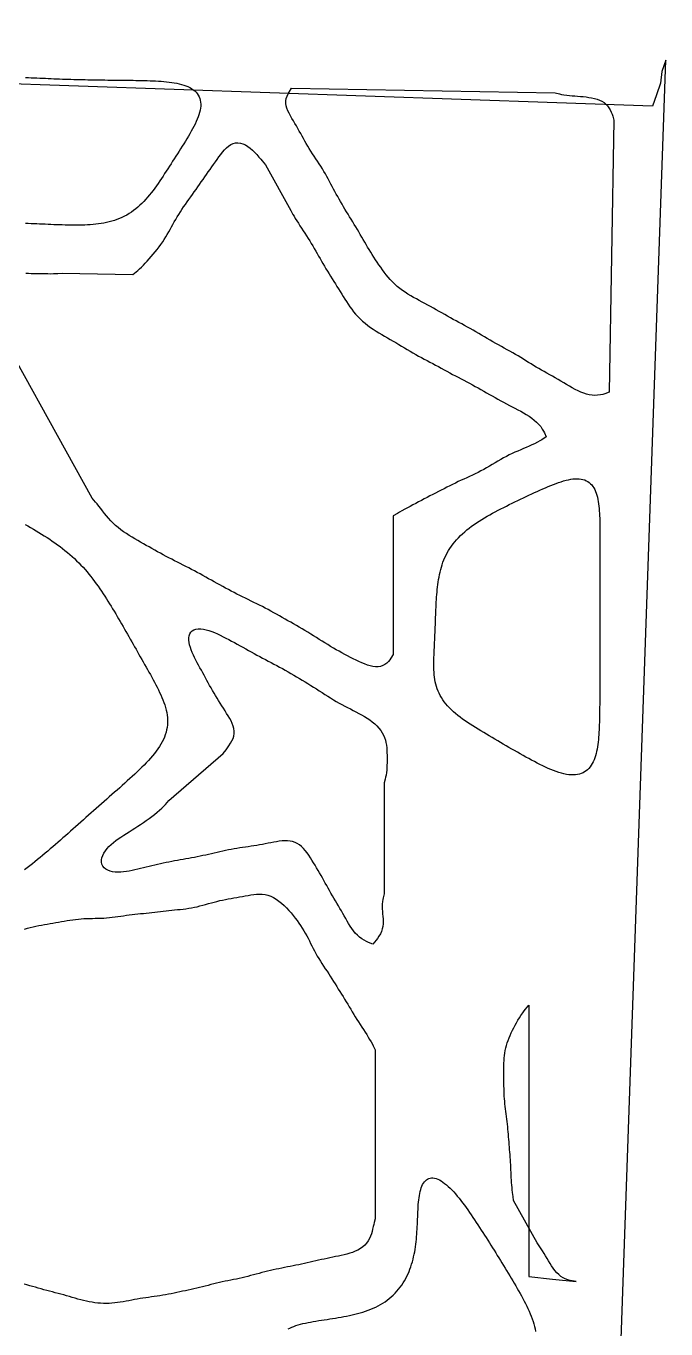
# Model space of a CAD drawing. Header units: metres. Extents: x 134 to 251, y -1 to 112.
# Drawn here: x 224.3 to 251.4, y 51.7 to 106.7 of the extents above; entities that cross this region are included whole.
import ezdxf

# ---------------------------------------------------------------- set-up
doc = ezdxf.new("R2010")
doc.units = ezdxf.units.M

msp = doc.modelspace()

# ---------------------------------------------------------------- linework, layer by layer
for points in [[(146.018, 2.336), (247.651, -1.213), (251.37, 105.298), (251.198, 104.811), (251.146, 104.324), (250.974, 103.837), (250.802, 103.35), (153.778, 106.739)], [(224.318, 104.566), (224.438, 104.561), (224.557, 104.556), (224.677, 104.551), (224.796, 104.546), (224.916, 104.54), (225.035, 104.535), (225.155, 104.53), (225.274, 104.524), (225.394, 104.519), (225.513, 104.514), (225.633, 104.509), (225.752, 104.504), (225.872, 104.5), (225.991, 104.496), (226.111, 104.492), (226.231, 104.488), (226.35, 104.484), (226.47, 104.481), (226.589, 104.478), (226.709, 104.475), (226.828, 104.473), (226.948, 104.47), (227.067, 104.468), (227.187, 104.466), (227.306, 104.465), (227.426, 104.463), (227.546, 104.461), (227.665, 104.46), (227.785, 104.458), (227.904, 104.457), (228.024, 104.456), (228.143, 104.454), (228.263, 104.453), (228.382, 104.452), (228.502, 104.45), (228.621, 104.449), (228.741, 104.447), (228.86, 104.446), (228.98, 104.444), (229.099, 104.442), (229.218, 104.439), (229.337, 104.437), (229.456, 104.433), (229.574, 104.43), (229.692, 104.425), (229.809, 104.42), (229.926, 104.413), (230.042, 104.406), (230.156, 104.397), (230.269, 104.386), (230.381, 104.373), (230.491, 104.359), (230.598, 104.342), (230.703, 104.323), (230.805, 104.3), (230.903, 104.275), (230.998, 104.247), (231.088, 104.215), (231.174, 104.179), (231.255, 104.14), (231.33, 104.096), (231.4, 104.049), (231.463, 103.998), (231.519, 103.942), (231.569, 103.882), (231.612, 103.819), (231.647, 103.751), (231.675, 103.68), (231.696, 103.605), (231.709, 103.526), (231.715, 103.444), (231.713, 103.359), (231.705, 103.271), (231.69, 103.181), (231.669, 103.088), (231.641, 102.993), (231.608, 102.897), (231.57, 102.798), (231.527, 102.699), (231.48, 102.598), (231.429, 102.496), (231.374, 102.393), (231.317, 102.29), (231.257, 102.186), (231.195, 102.081), (231.131, 101.977), (231.066, 101.871), (231, 101.766), (230.934, 101.661), (230.866, 101.555), (230.799, 101.45), (230.731, 101.344), (230.663, 101.238), (230.596, 101.133), (230.528, 101.027), (230.46, 100.922), (230.393, 100.816), (230.325, 100.711), (230.258, 100.606), (230.19, 100.502), (230.122, 100.398), (230.054, 100.294), (229.985, 100.192), (229.915, 100.09), (229.845, 99.989), (229.773, 99.889), (229.7, 99.791), (229.626, 99.694), (229.55, 99.6), (229.473, 99.507), (229.394, 99.417), (229.313, 99.33), (229.23, 99.245), (229.145, 99.164), (229.057, 99.085), (228.968, 99.011), (228.876, 98.94), (228.783, 98.873), (228.687, 98.811), (228.589, 98.752), (228.489, 98.698), (228.387, 98.648), (228.283, 98.602), (228.177, 98.56), (228.07, 98.522), (227.961, 98.489), (227.851, 98.459), (227.739, 98.433), (227.627, 98.41), (227.513, 98.39), (227.398, 98.374), (227.283, 98.36), (227.167, 98.349), (227.05, 98.34), (226.933, 98.333), (226.815, 98.328), (226.697, 98.324), (226.578, 98.322), (226.459, 98.321), (226.341, 98.321), (226.222, 98.323), (226.102, 98.325), (225.983, 98.327), (225.864, 98.331), (225.744, 98.335), (225.625, 98.339), (225.505, 98.343), (225.386, 98.348), (225.266, 98.353), (225.147, 98.359), (225.027, 98.364), (224.908, 98.369), (224.788, 98.375), (224.669, 98.38), (224.549, 98.385), (224.43, 98.391), (224.31, 98.395)], [(224.319, 96.291), (224.437, 96.288), (224.556, 96.286), (224.675, 96.284), (224.793, 96.282), (224.912, 96.281), (225.029, 96.279), (225.146, 96.276), (225.261, 96.274), (225.371, 96.272), (225.49, 96.274), (225.592, 96.276), (225.677, 96.279), (225.862, 96.295), (228.85, 96.242), (228.989, 96.355), (229.052, 96.409), (229.126, 96.475), (229.212, 96.553), (229.291, 96.63), (229.373, 96.714), (229.457, 96.803), (229.541, 96.895), (229.626, 96.992), (229.712, 97.092), (229.796, 97.194), (229.878, 97.298), (229.958, 97.403), (230.035, 97.508), (230.107, 97.614), (230.176, 97.72), (230.241, 97.825), (230.303, 97.931), (230.363, 98.037), (230.421, 98.143), (230.479, 98.249), (230.538, 98.355), (230.597, 98.46), (230.659, 98.566), (230.721, 98.672), (230.786, 98.778), (230.854, 98.884), (230.923, 98.99), (230.994, 99.095), (231.068, 99.201), (231.142, 99.307), (231.218, 99.412), (231.293, 99.518), (231.369, 99.624), (231.444, 99.73), (231.519, 99.835), (231.593, 99.941), (231.666, 100.047), (231.74, 100.152), (231.813, 100.258), (231.887, 100.364), (231.961, 100.47), (232.035, 100.575), (232.11, 100.681), (232.184, 100.787), (232.259, 100.893), (232.333, 100.998), (232.409, 101.104), (232.484, 101.208), (232.561, 101.311), (232.639, 101.41), (232.72, 101.504), (232.804, 101.59), (232.892, 101.665), (232.985, 101.727), (233.081, 101.772), (233.182, 101.799), (233.286, 101.807), (233.392, 101.794), (233.498, 101.763), (233.604, 101.714), (233.708, 101.651), (233.808, 101.575), (233.905, 101.49), (233.998, 101.399), (234.084, 101.307), (234.175, 101.204), (234.253, 101.114), (234.317, 101.038), (234.458, 100.872), (235.527, 98.943), (235.613, 98.776), (235.657, 98.699), (235.71, 98.608), (235.775, 98.501), (235.839, 98.402), (235.907, 98.298), (235.978, 98.192), (236.049, 98.087), (236.119, 97.98), (236.189, 97.873), (236.257, 97.766), (236.323, 97.659), (236.388, 97.552), (236.451, 97.445), (236.513, 97.338), (236.574, 97.231), (236.635, 97.124), (236.695, 97.017), (236.756, 96.91), (236.817, 96.803), (236.879, 96.696), (236.942, 96.589), (237.006, 96.482), (237.072, 96.375), (237.138, 96.268), (237.204, 96.161), (237.271, 96.055), (237.338, 95.948), (237.404, 95.841), (237.471, 95.734), (237.537, 95.627), (237.603, 95.52), (237.67, 95.413), (237.737, 95.306), (237.805, 95.199), (237.873, 95.092), (237.944, 94.984), (238.017, 94.878), (238.093, 94.772), (238.173, 94.666), (238.259, 94.563), (238.35, 94.461), (238.447, 94.362), (238.55, 94.267), (238.658, 94.175), (238.77, 94.087), (238.885, 94.004), (239.003, 93.925), (239.121, 93.848), (239.241, 93.775), (239.361, 93.704), (239.48, 93.634), (239.6, 93.565), (239.72, 93.496), (239.84, 93.427), (239.96, 93.357), (240.079, 93.285), (240.199, 93.214), (240.319, 93.142), (240.439, 93.07), (240.559, 92.999), (240.679, 92.928), (240.798, 92.859), (240.918, 92.792), (241.038, 92.727), (241.158, 92.662), (241.278, 92.598), (241.398, 92.535), (241.517, 92.471), (241.637, 92.408), (241.757, 92.343), (241.877, 92.278), (241.997, 92.212), (242.117, 92.147), (242.236, 92.082), (242.356, 92.018), (242.476, 91.955), (242.596, 91.892), (242.716, 91.829), (242.836, 91.767), (242.956, 91.704), (243.075, 91.64), (243.195, 91.574), (243.315, 91.508), (243.435, 91.441), (243.555, 91.374), (243.675, 91.306), (243.795, 91.239), (243.915, 91.171), (244.034, 91.104), (244.154, 91.036), (244.274, 90.969), (244.394, 90.902), (244.514, 90.836), (244.634, 90.771), (244.754, 90.708), (244.873, 90.646), (244.993, 90.585), (245.113, 90.524), (245.233, 90.461), (245.353, 90.395), (245.471, 90.325), (245.588, 90.249), (245.7, 90.169), (245.808, 90.083), (245.908, 89.993), (245.999, 89.9), (246.078, 89.807), (246.148, 89.704), (246.203, 89.614), (246.244, 89.539), (246.312, 89.373), (246.125, 89.256), (246.039, 89.207), (245.937, 89.15), (245.817, 89.087), (245.706, 89.033), (245.59, 88.98), (245.471, 88.929), (245.353, 88.879), (245.233, 88.828), (245.113, 88.777), (244.993, 88.724), (244.873, 88.669), (244.753, 88.61), (244.634, 88.549), (244.514, 88.485), (244.394, 88.418), (244.274, 88.349), (244.154, 88.279), (244.034, 88.208), (243.914, 88.137), (243.794, 88.067), (243.674, 88), (243.555, 87.934), (243.435, 87.873), (243.315, 87.814), (243.195, 87.757), (243.075, 87.703), (242.955, 87.649), (242.835, 87.594), (242.715, 87.539), (242.596, 87.483), (242.476, 87.425), (242.356, 87.365), (242.236, 87.305), (242.116, 87.244), (241.996, 87.183), (241.876, 87.122), (241.756, 87.061), (241.637, 87.001), (241.517, 86.939), (241.397, 86.878), (241.277, 86.816), (241.157, 86.753), (241.037, 86.69), (240.917, 86.626), (240.798, 86.563), (240.679, 86.501), (240.561, 86.438), (240.445, 86.376), (240.334, 86.316), (240.214, 86.25), (240.111, 86.192), (240.025, 86.143), (239.839, 86.031), (239.839, 80.175), (239.751, 80.021), (239.705, 79.957), (239.647, 79.885), (239.574, 79.809), (239.498, 79.753), (239.412, 79.708), (239.317, 79.676), (239.214, 79.66), (239.106, 79.659), (238.992, 79.672), (238.876, 79.698), (238.757, 79.733), (238.638, 79.776), (238.518, 79.824), (238.398, 79.878), (238.278, 79.934), (238.158, 79.992), (238.038, 80.053), (237.918, 80.115), (237.798, 80.179), (237.679, 80.245), (237.559, 80.312), (237.439, 80.38), (237.319, 80.45), (237.199, 80.521), (237.079, 80.594), (236.959, 80.666), (236.84, 80.74), (236.72, 80.815), (236.6, 80.891), (236.48, 80.966), (236.36, 81.041), (236.24, 81.115), (236.12, 81.189), (236.001, 81.261), (235.881, 81.332), (235.761, 81.401), (235.641, 81.47), (235.521, 81.539), (235.401, 81.606), (235.282, 81.674), (235.162, 81.742), (235.042, 81.809), (234.922, 81.876), (234.802, 81.943), (234.682, 82.009), (234.562, 82.073), (234.443, 82.137), (234.323, 82.199), (234.203, 82.26), (234.083, 82.32), (233.963, 82.379), (233.843, 82.437), (233.724, 82.496), (233.604, 82.554), (233.484, 82.613), (233.364, 82.673), (233.244, 82.734), (233.124, 82.796), (233.005, 82.859), (232.885, 82.923), (232.765, 82.987), (232.645, 83.052), (232.525, 83.117), (232.406, 83.182), (232.286, 83.248), (232.166, 83.315), (232.046, 83.382), (231.926, 83.448), (231.807, 83.515), (231.687, 83.581), (231.567, 83.647), (231.447, 83.711), (231.327, 83.775), (231.208, 83.837), (231.088, 83.898), (230.968, 83.959), (230.848, 84.019), (230.728, 84.079), (230.609, 84.14), (230.489, 84.201), (230.369, 84.263), (230.249, 84.326), (230.129, 84.39), (230.01, 84.454), (229.89, 84.52), (229.77, 84.587), (229.65, 84.654), (229.53, 84.721), (229.411, 84.789), (229.291, 84.856), (229.171, 84.924), (229.051, 84.993), (228.932, 85.062), (228.812, 85.134), (228.692, 85.208), (228.574, 85.285), (228.456, 85.367), (228.34, 85.452), (228.227, 85.541), (228.118, 85.635), (228.013, 85.731), (227.914, 85.831), (227.82, 85.933), (227.731, 86.036), (227.647, 86.14), (227.567, 86.243), (227.491, 86.342), (227.407, 86.449), (227.335, 86.54), (227.274, 86.617), (227.135, 86.784), (222.43, 95.273)], [(224.291, 85.677), (224.409, 85.61), (224.527, 85.542), (224.644, 85.473), (224.761, 85.404), (224.877, 85.334), (224.993, 85.264), (225.107, 85.192), (225.221, 85.12), (225.334, 85.047), (225.445, 84.972), (225.555, 84.896), (225.664, 84.819), (225.771, 84.74), (225.877, 84.659), (225.98, 84.577), (226.082, 84.494), (226.182, 84.408), (226.281, 84.321), (226.377, 84.233), (226.471, 84.142), (226.563, 84.05), (226.653, 83.957), (226.741, 83.862), (226.827, 83.766), (226.911, 83.668), (226.993, 83.569), (227.073, 83.469), (227.152, 83.368), (227.229, 83.266), (227.304, 83.163), (227.378, 83.06), (227.451, 82.956), (227.522, 82.851), (227.592, 82.746), (227.661, 82.64), (227.729, 82.534), (227.796, 82.428), (227.863, 82.322), (227.928, 82.215), (227.993, 82.108), (228.057, 82.002), (228.121, 81.895), (228.184, 81.788), (228.246, 81.681), (228.309, 81.574), (228.371, 81.467), (228.432, 81.36), (228.494, 81.253), (228.555, 81.146), (228.616, 81.039), (228.677, 80.932), (228.738, 80.824), (228.799, 80.717), (228.86, 80.61), (228.92, 80.503), (228.981, 80.396), (229.042, 80.289), (229.102, 80.182), (229.163, 80.075), (229.224, 79.968), (229.284, 79.861), (229.345, 79.754), (229.406, 79.647), (229.466, 79.54), (229.526, 79.433), (229.586, 79.326), (229.645, 79.219), (229.703, 79.111), (229.761, 79.004), (229.818, 78.897), (229.873, 78.79), (229.926, 78.684), (229.978, 78.577), (230.027, 78.47), (230.074, 78.363), (230.117, 78.256), (230.158, 78.15), (230.194, 78.043), (230.226, 77.937), (230.254, 77.831), (230.277, 77.725), (230.294, 77.62), (230.306, 77.514), (230.312, 77.409), (230.312, 77.305), (230.306, 77.2), (230.294, 77.097), (230.275, 76.993), (230.25, 76.891), (230.218, 76.788), (230.18, 76.687), (230.136, 76.586), (230.086, 76.485), (230.03, 76.385), (229.969, 76.286), (229.903, 76.187), (229.832, 76.088), (229.756, 75.99), (229.676, 75.893), (229.593, 75.796), (229.505, 75.699), (229.415, 75.602), (229.322, 75.506), (229.226, 75.41), (229.128, 75.314), (229.028, 75.218), (228.926, 75.122), (228.823, 75.027), (228.719, 74.931), (228.613, 74.835), (228.506, 74.739), (228.398, 74.642), (228.29, 74.546), (228.181, 74.449), (228.072, 74.353), (227.962, 74.256), (227.852, 74.159), (227.742, 74.062), (227.631, 73.965), (227.521, 73.867), (227.411, 73.77), (227.301, 73.673), (227.191, 73.576), (227.082, 73.479), (226.972, 73.382), (226.863, 73.285), (226.755, 73.188), (226.646, 73.092), (226.538, 72.995), (226.43, 72.899), (226.323, 72.804), (226.215, 72.708), (226.108, 72.613), (226.001, 72.519), (225.894, 72.425), (225.787, 72.331), (225.68, 72.237), (225.573, 72.144), (225.466, 72.052), (225.358, 71.959), (225.251, 71.868), (225.143, 71.777), (225.035, 71.686), (224.927, 71.597), (224.818, 71.508), (224.71, 71.42), (224.601, 71.332), (224.491, 71.246), (224.381, 71.161), (224.271, 71.077)], [(224.273, 68.572), (224.392, 68.608), (224.512, 68.641), (224.631, 68.67), (224.751, 68.695), (224.87, 68.718), (224.99, 68.74), (225.109, 68.761), (225.229, 68.781), (225.348, 68.801), (225.468, 68.823), (225.587, 68.845), (225.707, 68.867), (225.826, 68.888), (225.946, 68.909), (226.065, 68.93), (226.185, 68.949), (226.305, 68.966), (226.424, 68.982), (226.544, 68.995), (226.663, 69.005), (226.783, 69.014), (226.902, 69.019), (227.022, 69.023), (227.141, 69.025), (227.261, 69.028), (227.38, 69.031), (227.5, 69.034), (227.619, 69.04), (227.739, 69.048), (227.858, 69.059), (227.978, 69.072), (228.097, 69.087), (228.217, 69.103), (228.336, 69.121), (228.456, 69.138), (228.575, 69.155), (228.695, 69.171), (228.815, 69.185), (228.934, 69.199), (229.054, 69.212), (229.173, 69.224), (229.293, 69.236), (229.412, 69.249), (229.532, 69.261), (229.651, 69.274), (229.771, 69.288), (229.891, 69.301), (230.01, 69.315), (230.13, 69.329), (230.249, 69.343), (230.369, 69.356), (230.488, 69.369), (230.608, 69.381), (230.727, 69.394), (230.847, 69.406), (230.967, 69.419), (231.086, 69.434), (231.206, 69.451), (231.325, 69.47), (231.445, 69.493), (231.564, 69.519), (231.684, 69.549), (231.804, 69.581), (231.923, 69.614), (232.043, 69.647), (232.163, 69.681), (232.282, 69.714), (232.402, 69.744), (232.521, 69.773), (232.641, 69.799), (232.761, 69.824), (232.88, 69.847), (233, 69.869), (233.119, 69.889), (233.239, 69.91), (233.359, 69.931), (233.478, 69.952), (233.598, 69.973), (233.717, 69.995), (233.837, 70.015), (233.957, 70.033), (234.076, 70.046), (234.196, 70.052), (234.315, 70.048), (234.435, 70.032), (234.554, 70.003), (234.673, 69.96), (234.79, 69.903), (234.906, 69.834), (235.02, 69.753), (235.131, 69.663), (235.238, 69.566), (235.342, 69.465), (235.441, 69.36), (235.536, 69.254), (235.625, 69.147), (235.71, 69.04), (235.79, 68.932), (235.865, 68.825), (235.937, 68.718), (236.005, 68.611), (236.069, 68.503), (236.131, 68.396), (236.191, 68.289), (236.248, 68.182), (236.304, 68.075), (236.359, 67.968), (236.413, 67.861), (236.468, 67.754), (236.523, 67.647), (236.581, 67.54), (236.64, 67.433), (236.703, 67.325), (236.769, 67.218), (236.837, 67.111), (236.908, 67.004), (236.979, 66.897), (237.05, 66.789), (237.121, 66.682), (237.19, 66.575), (237.259, 66.468), (237.326, 66.36), (237.393, 66.253), (237.459, 66.146), (237.526, 66.039), (237.592, 65.932), (237.66, 65.824), (237.727, 65.717), (237.794, 65.61), (237.861, 65.503), (237.927, 65.396), (237.992, 65.288), (238.057, 65.181), (238.12, 65.074), (238.183, 64.967), (238.247, 64.86), (238.312, 64.752), (238.379, 64.645), (238.446, 64.538), (238.515, 64.431), (238.586, 64.324), (238.656, 64.218), (238.726, 64.112), (238.791, 64.008), (238.852, 63.909), (238.914, 63.802), (238.966, 63.71), (239.007, 63.633), (239.091, 63.466), (239.091, 56.332), (239.044, 56.167), (239.025, 56.091), (239.004, 56), (238.978, 55.894), (238.954, 55.796), (238.925, 55.694), (238.889, 55.591), (238.845, 55.491), (238.79, 55.393), (238.723, 55.3), (238.645, 55.214), (238.557, 55.135), (238.459, 55.065), (238.353, 55.004), (238.242, 54.952), (238.127, 54.908), (238.01, 54.87), (237.891, 54.837), (237.772, 54.808), (237.652, 54.78), (237.533, 54.754), (237.413, 54.728), (237.293, 54.703), (237.174, 54.678), (237.054, 54.653), (236.934, 54.626), (236.814, 54.6), (236.695, 54.572), (236.575, 54.544), (236.455, 54.516), (236.336, 54.487), (236.216, 54.459), (236.096, 54.433), (235.976, 54.408), (235.857, 54.384), (235.737, 54.361), (235.617, 54.339), (235.498, 54.317), (235.378, 54.294), (235.258, 54.27), (235.139, 54.245), (235.019, 54.219), (234.899, 54.192), (234.779, 54.165), (234.66, 54.137), (234.54, 54.109), (234.42, 54.081), (234.301, 54.051), (234.181, 54.021), (234.061, 53.988), (233.942, 53.956), (233.822, 53.924), (233.702, 53.891), (233.583, 53.86), (233.463, 53.83), (233.343, 53.803), (233.224, 53.778), (233.104, 53.755), (232.984, 53.731), (232.865, 53.708), (232.745, 53.684), (232.625, 53.659), (232.506, 53.632), (232.386, 53.604), (232.266, 53.574), (232.147, 53.544), (232.027, 53.514), (231.907, 53.484), (231.788, 53.454), (231.668, 53.425), (231.548, 53.396), (231.429, 53.368), (231.309, 53.341), (231.189, 53.314), (231.07, 53.288), (230.95, 53.262), (230.83, 53.236), (230.711, 53.211), (230.591, 53.187), (230.472, 53.162), (230.352, 53.139), (230.232, 53.116), (230.113, 53.094), (229.993, 53.075), (229.873, 53.056), (229.754, 53.039), (229.634, 53.023), (229.515, 53.006), (229.395, 52.99), (229.275, 52.972), (229.156, 52.953), (229.036, 52.932), (228.916, 52.91), (228.797, 52.887), (228.677, 52.864), (228.558, 52.841), (228.438, 52.819), (228.318, 52.799), (228.199, 52.783), (228.079, 52.769), (227.96, 52.759), (227.84, 52.753), (227.72, 52.751), (227.601, 52.752), (227.481, 52.758), (227.362, 52.767), (227.242, 52.78), (227.123, 52.797), (227.003, 52.818), (226.884, 52.843), (226.764, 52.871), (226.645, 52.903), (226.525, 52.936), (226.405, 52.97), (226.286, 53.005), (226.166, 53.04), (226.047, 53.075), (225.927, 53.108), (225.808, 53.141), (225.688, 53.172), (225.569, 53.204), (225.449, 53.235), (225.33, 53.266), (225.21, 53.298), (225.091, 53.331), (224.971, 53.364), (224.852, 53.398), (224.732, 53.432), (224.613, 53.465), (224.493, 53.499), (224.374, 53.532), (224.254, 53.564)], [(235.403, 51.67), (235.478, 51.71), (235.558, 51.747), (235.645, 51.781), (235.736, 51.813), (235.831, 51.843), (235.931, 51.87), (236.033, 51.896), (236.139, 51.92), (236.248, 51.943), (236.358, 51.964), (236.47, 51.984), (236.584, 52.003), (236.7, 52.022), (236.816, 52.04), (236.933, 52.058), (237.05, 52.076), (237.168, 52.094), (237.287, 52.112), (237.405, 52.13), (237.523, 52.15), (237.642, 52.17), (237.76, 52.191), (237.877, 52.213), (237.995, 52.237), (238.111, 52.262), (238.227, 52.29), (238.342, 52.319), (238.456, 52.35), (238.569, 52.384), (238.68, 52.42), (238.79, 52.459), (238.898, 52.501), (239.005, 52.546), (239.109, 52.594), (239.211, 52.645), (239.31, 52.7), (239.407, 52.759), (239.502, 52.82), (239.593, 52.886), (239.681, 52.954), (239.766, 53.026), (239.848, 53.102), (239.926, 53.18), (240.001, 53.262), (240.073, 53.346), (240.141, 53.433), (240.205, 53.522), (240.266, 53.614), (240.323, 53.708), (240.376, 53.804), (240.426, 53.901), (240.473, 54), (240.516, 54.1), (240.556, 54.201), (240.593, 54.303), (240.627, 54.407), (240.658, 54.51), (240.686, 54.615), (240.711, 54.719), (240.734, 54.825), (240.755, 54.93), (240.773, 55.036), (240.789, 55.142), (240.804, 55.248), (240.816, 55.354), (240.827, 55.46), (240.837, 55.566), (240.845, 55.673), (240.852, 55.779), (240.858, 55.885), (240.863, 55.991), (240.868, 56.097), (240.873, 56.203), (240.877, 56.308), (240.881, 56.413), (240.885, 56.518), (240.89, 56.622), (240.895, 56.725), (240.901, 56.826), (240.908, 56.927), (240.916, 57.026), (240.926, 57.122), (240.938, 57.217), (240.952, 57.309), (240.968, 57.397), (240.987, 57.482), (241.008, 57.563), (241.033, 57.639), (241.061, 57.71), (241.092, 57.776), (241.126, 57.836), (241.164, 57.889), (241.206, 57.935), (241.251, 57.975), (241.299, 58.006), (241.352, 58.03), (241.407, 58.046), (241.466, 58.053), (241.527, 58.052), (241.591, 58.043), (241.658, 58.026), (241.727, 58.001), (241.798, 57.967), (241.871, 57.927), (241.944, 57.879), (242.019, 57.824), (242.095, 57.763), (242.172, 57.696), (242.248, 57.624), (242.325, 57.546), (242.402, 57.464), (242.479, 57.378), (242.555, 57.289), (242.631, 57.196), (242.706, 57.101), (242.781, 57.003), (242.855, 56.903), (242.929, 56.802), (243.002, 56.699), (243.074, 56.596), (243.146, 56.491), (243.218, 56.386), (243.288, 56.28), (243.359, 56.173), (243.429, 56.067), (243.498, 55.96), (243.568, 55.853), (243.636, 55.746), (243.705, 55.639), (243.773, 55.532), (243.841, 55.424), (243.909, 55.317), (243.976, 55.21), (244.044, 55.102), (244.111, 54.995), (244.178, 54.888), (244.244, 54.781), (244.311, 54.673), (244.377, 54.566), (244.443, 54.459), (244.508, 54.351), (244.574, 54.244), (244.639, 54.137), (244.704, 54.03), (244.768, 53.922), (244.832, 53.815), (244.896, 53.708), (244.959, 53.601), (245.022, 53.493), (245.084, 53.386), (245.145, 53.279), (245.206, 53.172), (245.265, 53.064), (245.323, 52.957), (245.38, 52.85), (245.435, 52.743), (245.488, 52.636), (245.539, 52.529), (245.588, 52.421), (245.634, 52.314), (245.678, 52.207), (245.718, 52.1), (245.754, 51.993), (245.787, 51.887), (245.816, 51.78), (245.841, 51.673), (245.862, 51.566)]]:
    msp.add_lwpolyline(points)
for points in [[(248.974, 91.263), (248.788, 91.196), (248.701, 91.173), (248.599, 91.15), (248.479, 91.131), (248.367, 91.126), (248.251, 91.132), (248.133, 91.15), (248.014, 91.179), (247.895, 91.218), (247.775, 91.266), (247.655, 91.321), (247.535, 91.382), (247.415, 91.446), (247.295, 91.514), (247.176, 91.583), (247.056, 91.654), (246.936, 91.725), (246.816, 91.796), (246.696, 91.867), (246.577, 91.936), (246.458, 92.004), (246.34, 92.07), (246.224, 92.134), (246.109, 92.198), (245.997, 92.261), (245.886, 92.325), (245.778, 92.39), (245.671, 92.456), (245.564, 92.523), (245.457, 92.592), (245.348, 92.66), (245.238, 92.728), (245.126, 92.795), (245.011, 92.862), (244.895, 92.929), (244.777, 92.994), (244.658, 93.06), (244.539, 93.125), (244.419, 93.192), (244.299, 93.259), (244.179, 93.326), (244.06, 93.395), (243.94, 93.465), (243.82, 93.535), (243.7, 93.606), (243.58, 93.676), (243.461, 93.746), (243.341, 93.816), (243.221, 93.884), (243.101, 93.952), (242.981, 94.018), (242.862, 94.083), (242.742, 94.147), (242.622, 94.212), (242.502, 94.276), (242.382, 94.341), (242.262, 94.407), (242.143, 94.474), (242.023, 94.542), (241.903, 94.611), (241.783, 94.679), (241.664, 94.747), (241.544, 94.814), (241.424, 94.88), (241.304, 94.945), (241.184, 95.009), (241.065, 95.074), (240.945, 95.138), (240.825, 95.203), (240.705, 95.27), (240.586, 95.34), (240.467, 95.411), (240.35, 95.487), (240.235, 95.566), (240.122, 95.649), (240.014, 95.736), (239.91, 95.827), (239.811, 95.922), (239.719, 96.021), (239.631, 96.122), (239.547, 96.226), (239.468, 96.331), (239.392, 96.436), (239.318, 96.543), (239.245, 96.65), (239.173, 96.756), (239.103, 96.863), (239.033, 96.97), (238.965, 97.077), (238.898, 97.183), (238.832, 97.29), (238.767, 97.397), (238.704, 97.503), (238.642, 97.61), (238.581, 97.717), (238.519, 97.823), (238.458, 97.93), (238.396, 98.037), (238.333, 98.143), (238.269, 98.25), (238.203, 98.357), (238.137, 98.464), (238.071, 98.57), (238.005, 98.677), (237.939, 98.784), (237.873, 98.89), (237.809, 98.997), (237.746, 99.104), (237.684, 99.21), (237.623, 99.317), (237.562, 99.424), (237.502, 99.53), (237.443, 99.637), (237.384, 99.743), (237.325, 99.85), (237.267, 99.957), (237.21, 100.063), (237.154, 100.17), (237.097, 100.277), (237.04, 100.383), (236.981, 100.49), (236.921, 100.596), (236.857, 100.703), (236.79, 100.81), (236.721, 100.916), (236.65, 101.023), (236.578, 101.13), (236.506, 101.237), (236.434, 101.343), (236.366, 101.45), (236.3, 101.557), (236.236, 101.663), (236.174, 101.77), (236.114, 101.877), (236.056, 101.983), (235.999, 102.09), (235.941, 102.196), (235.881, 102.303), (235.821, 102.41), (235.759, 102.516), (235.696, 102.623), (235.631, 102.73), (235.566, 102.836), (235.504, 102.943), (235.446, 103.05), (235.395, 103.156), (235.355, 103.262), (235.326, 103.367), (235.313, 103.472), (235.315, 103.575), (235.331, 103.673), (235.368, 103.779), (235.408, 103.869), (235.448, 103.945), (235.557, 104.109), (246.691, 103.915), (246.876, 103.869), (246.961, 103.852), (247.062, 103.834), (247.181, 103.816), (247.291, 103.804), (247.406, 103.793), (247.523, 103.784), (247.64, 103.776), (247.758, 103.767), (247.877, 103.756), (247.996, 103.743), (248.114, 103.726), (248.231, 103.705), (248.346, 103.679), (248.458, 103.647), (248.564, 103.608), (248.664, 103.559), (248.754, 103.502), (248.834, 103.437), (248.903, 103.362), (248.963, 103.28), (249.012, 103.195), (249.057, 103.097), (249.092, 103.009), (249.12, 102.934), (249.175, 102.766)], [(247.936, 75.213), (247.867, 75.175), (247.793, 75.144), (247.715, 75.119), (247.632, 75.101), (247.546, 75.09), (247.456, 75.086), (247.362, 75.088), (247.265, 75.097), (247.164, 75.112), (247.061, 75.132), (246.956, 75.159), (246.848, 75.19), (246.738, 75.227), (246.626, 75.268), (246.513, 75.313), (246.398, 75.362), (246.283, 75.414), (246.166, 75.469), (246.049, 75.527), (245.931, 75.587), (245.813, 75.649), (245.694, 75.712), (245.575, 75.777), (245.456, 75.843), (245.336, 75.909), (245.217, 75.977), (245.098, 76.044), (244.978, 76.113), (244.858, 76.181), (244.739, 76.25), (244.619, 76.319), (244.5, 76.388), (244.38, 76.457), (244.261, 76.526), (244.142, 76.596), (244.024, 76.665), (243.905, 76.735), (243.788, 76.804), (243.67, 76.874), (243.554, 76.945), (243.439, 77.015), (243.325, 77.087), (243.212, 77.158), (243.101, 77.23), (242.992, 77.303), (242.885, 77.377), (242.78, 77.451), (242.679, 77.527), (242.581, 77.603), (242.486, 77.681), (242.395, 77.76), (242.308, 77.84), (242.226, 77.922), (242.148, 78.005), (242.075, 78.09), (242.007, 78.176), (241.944, 78.264), (241.887, 78.353), (241.835, 78.444), (241.788, 78.536), (241.746, 78.63), (241.709, 78.725), (241.677, 78.822), (241.65, 78.92), (241.627, 79.019), (241.608, 79.119), (241.594, 79.22), (241.582, 79.322), (241.574, 79.425), (241.568, 79.528), (241.565, 79.632), (241.564, 79.737), (241.564, 79.841), (241.566, 79.947), (241.569, 80.052), (241.573, 80.158), (241.577, 80.264), (241.582, 80.37), (241.587, 80.476), (241.592, 80.582), (241.597, 80.689), (241.602, 80.795), (241.607, 80.901), (241.611, 81.008), (241.616, 81.114), (241.62, 81.221), (241.624, 81.327), (241.628, 81.434), (241.632, 81.54), (241.636, 81.647), (241.64, 81.753), (241.644, 81.859), (241.648, 81.966), (241.653, 82.072), (241.658, 82.179), (241.663, 82.285), (241.669, 82.392), (241.675, 82.498), (241.683, 82.604), (241.691, 82.711), (241.7, 82.817), (241.71, 82.923), (241.722, 83.029), (241.735, 83.135), (241.75, 83.241), (241.766, 83.346), (241.785, 83.451), (241.806, 83.556), (241.829, 83.661), (241.855, 83.765), (241.884, 83.868), (241.916, 83.971), (241.951, 84.073), (241.99, 84.174), (242.033, 84.274), (242.079, 84.374), (242.13, 84.471), (242.185, 84.568), (242.244, 84.663), (242.307, 84.757), (242.375, 84.849), (242.447, 84.94), (242.523, 85.028), (242.603, 85.115), (242.687, 85.2), (242.775, 85.284), (242.867, 85.365), (242.962, 85.445), (243.06, 85.522), (243.161, 85.598), (243.265, 85.672), (243.371, 85.745), (243.479, 85.815), (243.59, 85.885), (243.702, 85.952), (243.815, 86.019), (243.93, 86.084), (244.045, 86.148), (244.162, 86.21), (244.279, 86.272), (244.397, 86.333), (244.515, 86.393), (244.633, 86.453), (244.752, 86.511), (244.871, 86.569), (244.99, 86.627), (245.108, 86.684), (245.227, 86.741), (245.346, 86.797), (245.464, 86.853), (245.582, 86.909), (245.699, 86.963), (245.817, 87.018), (245.933, 87.071), (246.049, 87.124), (246.165, 87.175), (246.279, 87.225), (246.393, 87.274), (246.506, 87.32), (246.617, 87.365), (246.727, 87.406), (246.836, 87.445), (246.943, 87.481), (247.048, 87.513), (247.15, 87.541), (247.25, 87.565), (247.348, 87.583), (247.443, 87.597), (247.534, 87.605), (247.622, 87.607), (247.707, 87.603), (247.788, 87.593), (247.865, 87.576), (247.937, 87.553), (248.006, 87.524), (248.07, 87.488), (248.129, 87.446), (248.184, 87.397), (248.235, 87.343), (248.281, 87.283), (248.323, 87.217), (248.361, 87.147), (248.394, 87.071), (248.424, 86.992), (248.451, 86.908), (248.474, 86.821), (248.493, 86.731), (248.51, 86.638), (248.525, 86.542), (248.537, 86.445), (248.547, 86.345), (248.555, 86.244), (248.561, 86.142), (248.567, 86.039), (248.571, 85.935), (248.574, 85.83), (248.577, 85.725), (248.578, 85.619), (248.58, 85.514), (248.581, 85.407), (248.581, 85.301), (248.582, 85.195), (248.582, 85.089), (248.582, 84.982), (248.582, 84.876), (248.582, 84.769), (248.582, 84.663), (248.582, 84.556), (248.582, 84.45), (248.582, 84.343), (248.581, 84.236), (248.581, 84.13), (248.581, 84.023), (248.581, 83.917), (248.581, 83.81), (248.581, 83.704), (248.581, 83.597), (248.581, 83.491), (248.58, 83.384), (248.58, 83.278), (248.58, 83.171), (248.58, 83.065), (248.58, 82.958), (248.58, 82.852), (248.58, 82.745), (248.579, 82.639), (248.579, 82.532), (248.579, 82.426), (248.579, 82.319), (248.579, 82.213), (248.579, 82.106), (248.579, 82), (248.578, 81.893), (248.578, 81.787), (248.578, 81.68), (248.578, 81.574), (248.578, 81.467), (248.578, 81.36), (248.578, 81.254), (248.578, 81.147), (248.577, 81.041), (248.577, 80.934), (248.577, 80.828), (248.577, 80.721), (248.577, 80.615), (248.577, 80.508), (248.577, 80.402), (248.576, 80.295), (248.576, 80.189), (248.576, 80.082), (248.576, 79.976), (248.576, 79.869), (248.576, 79.763), (248.576, 79.656), (248.576, 79.55), (248.575, 79.443), (248.575, 79.337), (248.575, 79.23), (248.575, 79.124), (248.575, 79.017), (248.575, 78.91), (248.574, 78.804), (248.574, 78.697), (248.574, 78.591), (248.573, 78.484), (248.573, 78.378), (248.573, 78.271), (248.572, 78.165), (248.571, 78.058), (248.57, 77.952), (248.569, 77.845), (248.568, 77.739), (248.566, 77.632), (248.564, 77.526), (248.561, 77.42), (248.559, 77.314), (248.555, 77.207), (248.551, 77.102), (248.546, 76.996), (248.54, 76.891), (248.533, 76.786), (248.525, 76.682), (248.516, 76.579), (248.505, 76.476), (248.492, 76.375), (248.477, 76.275), (248.46, 76.177), (248.441, 76.081), (248.419, 75.987), (248.394, 75.896), (248.366, 75.808), (248.334, 75.723), (248.299, 75.642), (248.26, 75.566), (248.217, 75.493), (248.17, 75.426), (248.118, 75.364), (248.062, 75.307), (248.001, 75.257)], [(238.981, 67.939), (238.799, 68.009), (238.718, 68.048), (238.623, 68.099), (238.515, 68.163), (238.423, 68.234), (238.332, 68.314), (238.246, 68.402), (238.167, 68.497), (238.093, 68.596), (238.026, 68.699), (237.962, 68.804), (237.901, 68.911), (237.842, 69.017), (237.781, 69.125), (237.721, 69.232), (237.659, 69.339), (237.596, 69.446), (237.532, 69.553), (237.468, 69.661), (237.405, 69.768), (237.342, 69.875), (237.28, 69.982), (237.219, 70.089), (237.159, 70.197), (237.099, 70.304), (237.039, 70.411), (236.979, 70.518), (236.919, 70.625), (236.858, 70.732), (236.797, 70.84), (236.735, 70.947), (236.672, 71.054), (236.609, 71.161), (236.545, 71.268), (236.48, 71.376), (236.415, 71.482), (236.347, 71.588), (236.278, 71.693), (236.207, 71.794), (236.133, 71.89), (236.056, 71.98), (235.974, 72.061), (235.888, 72.132), (235.796, 72.191), (235.7, 72.238), (235.598, 72.272), (235.492, 72.294), (235.382, 72.304), (235.269, 72.304), (235.153, 72.297), (235.035, 72.283), (234.916, 72.265), (234.797, 72.243), (234.677, 72.22), (234.558, 72.197), (234.438, 72.174), (234.318, 72.151), (234.199, 72.13), (234.079, 72.11), (233.959, 72.091), (233.84, 72.073), (233.72, 72.055), (233.6, 72.037), (233.481, 72.02), (233.361, 72.002), (233.241, 71.983), (233.122, 71.963), (233.002, 71.941), (232.882, 71.919), (232.763, 71.895), (232.643, 71.87), (232.523, 71.843), (232.403, 71.815), (232.284, 71.787), (232.164, 71.759), (232.045, 71.73), (231.925, 71.702), (231.805, 71.675), (231.685, 71.648), (231.566, 71.623), (231.446, 71.599), (231.327, 71.577), (231.207, 71.556), (231.087, 71.535), (230.968, 71.514), (230.848, 71.494), (230.728, 71.473), (230.609, 71.451), (230.489, 71.428), (230.369, 71.404), (230.25, 71.38), (230.13, 71.355), (230.01, 71.329), (229.891, 71.303), (229.771, 71.277), (229.651, 71.25), (229.532, 71.222), (229.412, 71.194), (229.293, 71.164), (229.173, 71.135), (229.053, 71.105), (228.934, 71.076), (228.814, 71.048), (228.694, 71.023), (228.575, 71.002), (228.455, 70.986), (228.336, 70.976), (228.218, 70.973), (228.102, 70.979), (227.989, 70.994), (227.883, 71.02), (227.785, 71.056), (227.7, 71.104), (227.629, 71.163), (227.574, 71.233), (227.538, 71.312), (227.521, 71.399), (227.523, 71.492), (227.543, 71.588), (227.577, 71.687), (227.626, 71.785), (227.687, 71.881), (227.758, 71.975), (227.839, 72.064), (227.927, 72.15), (228.023, 72.232), (228.125, 72.311), (228.233, 72.388), (228.345, 72.462), (228.46, 72.536), (228.577, 72.611), (228.696, 72.686), (228.815, 72.762), (228.935, 72.839), (229.054, 72.918), (229.174, 72.999), (229.294, 73.081), (229.413, 73.163), (229.531, 73.247), (229.647, 73.333), (229.761, 73.42), (229.87, 73.508), (229.972, 73.593), (230.074, 73.689), (230.16, 73.773), (230.23, 73.844), (230.371, 74.002), (232.656, 75.988), (232.784, 76.152), (232.842, 76.228), (232.907, 76.318), (232.978, 76.424), (233.034, 76.522), (233.081, 76.625), (233.115, 76.73), (233.133, 76.835), (233.134, 76.941), (233.119, 77.048), (233.09, 77.154), (233.048, 77.261), (232.997, 77.368), (232.938, 77.475), (232.875, 77.582), (232.809, 77.69), (232.742, 77.797), (232.674, 77.904), (232.606, 78.011), (232.539, 78.119), (232.472, 78.226), (232.406, 78.333), (232.34, 78.44), (232.276, 78.547), (232.214, 78.654), (232.152, 78.762), (232.092, 78.869), (232.032, 78.976), (231.974, 79.083), (231.916, 79.19), (231.858, 79.297), (231.801, 79.404), (231.743, 79.511), (231.684, 79.618), (231.626, 79.725), (231.568, 79.832), (231.512, 79.94), (231.457, 80.047), (231.405, 80.154), (231.357, 80.261), (231.314, 80.368), (231.277, 80.474), (231.246, 80.58), (231.224, 80.683), (231.211, 80.784), (231.21, 80.879), (231.222, 80.968), (231.249, 81.048), (231.292, 81.117), (231.35, 81.173), (231.424, 81.216), (231.511, 81.244), (231.609, 81.259), (231.715, 81.259), (231.827, 81.246), (231.943, 81.223), (232.061, 81.19), (232.18, 81.148), (232.3, 81.1), (232.419, 81.046), (232.539, 80.99), (232.658, 80.93), (232.778, 80.869), (232.897, 80.807), (233.017, 80.744), (233.136, 80.68), (233.256, 80.615), (233.375, 80.55), (233.495, 80.483), (233.614, 80.417), (233.734, 80.35), (233.853, 80.283), (233.973, 80.217), (234.092, 80.15), (234.212, 80.086), (234.331, 80.022), (234.451, 79.959), (234.57, 79.897), (234.69, 79.836), (234.809, 79.774), (234.929, 79.712), (235.048, 79.648), (235.168, 79.583), (235.287, 79.515), (235.407, 79.447), (235.526, 79.377), (235.646, 79.305), (235.765, 79.233), (235.884, 79.161), (236.004, 79.09), (236.123, 79.018), (236.243, 78.945), (236.363, 78.871), (236.482, 78.797), (236.602, 78.721), (236.721, 78.645), (236.841, 78.567), (236.96, 78.49), (237.08, 78.414), (237.199, 78.339), (237.319, 78.265), (237.438, 78.194), (237.558, 78.127), (237.677, 78.061), (237.797, 77.997), (237.916, 77.935), (238.036, 77.874), (238.155, 77.814), (238.275, 77.752), (238.394, 77.689), (238.512, 77.625), (238.63, 77.558), (238.745, 77.487), (238.856, 77.413), (238.964, 77.334), (239.065, 77.25), (239.158, 77.162), (239.243, 77.069), (239.319, 76.971), (239.384, 76.871), (239.438, 76.768), (239.482, 76.663), (239.516, 76.557), (239.542, 76.451), (239.56, 76.344), (239.572, 76.237), (239.58, 76.131), (239.584, 76.024), (239.586, 75.918), (239.587, 75.812), (239.587, 75.705), (239.586, 75.599), (239.584, 75.494), (239.579, 75.389), (239.572, 75.286), (239.562, 75.187), (239.545, 75.081), (239.528, 74.99), (239.512, 74.914), (239.466, 74.748), (239.466, 70.064), (239.422, 69.898), (239.407, 69.822), (239.394, 69.731), (239.382, 69.625), (239.379, 69.526), (239.382, 69.423), (239.389, 69.318), (239.398, 69.212), (239.409, 69.106), (239.417, 68.999), (239.421, 68.893), (239.419, 68.787), (239.408, 68.682), (239.385, 68.577), (239.351, 68.474), (239.308, 68.376), (239.244, 68.27), (239.183, 68.179), (239.126, 68.104)], [(247.584, 53.676), (247.403, 53.7), (247.322, 53.719), (247.226, 53.747), (247.118, 53.785), (247.024, 53.835), (246.93, 53.895), (246.84, 53.967), (246.757, 54.049), (246.679, 54.14), (246.607, 54.237), (246.539, 54.339), (246.473, 54.443), (246.411, 54.548), (246.349, 54.655), (246.287, 54.759), (246.227, 54.859), (246.158, 54.967), (246.098, 55.059), (246.047, 55.137), (245.93, 55.305), (244.933, 57.104), (244.911, 57.271), (244.901, 57.348), (244.89, 57.441), (244.878, 57.548), (244.867, 57.648), (244.858, 57.752), (244.849, 57.858), (244.841, 57.964), (244.835, 58.071), (244.83, 58.178), (244.825, 58.286), (244.821, 58.393), (244.816, 58.501), (244.811, 58.608), (244.805, 58.715), (244.798, 58.823), (244.79, 58.93), (244.782, 59.038), (244.773, 59.145), (244.765, 59.253), (244.756, 59.36), (244.748, 59.467), (244.74, 59.575), (244.732, 59.682), (244.724, 59.79), (244.715, 59.897), (244.706, 60.004), (244.696, 60.112), (244.686, 60.219), (244.675, 60.327), (244.663, 60.434), (244.651, 60.542), (244.638, 60.649), (244.624, 60.757), (244.609, 60.864), (244.595, 60.972), (244.582, 61.079), (244.569, 61.186), (244.558, 61.294), (244.549, 61.401), (244.542, 61.509), (244.536, 61.616), (244.532, 61.723), (244.529, 61.831), (244.526, 61.938), (244.524, 62.045), (244.523, 62.153), (244.521, 62.26), (244.519, 62.367), (244.519, 62.475), (244.518, 62.582), (244.519, 62.689), (244.521, 62.797), (244.525, 62.904), (244.531, 63.011), (244.54, 63.118), (244.551, 63.226), (244.566, 63.333), (244.584, 63.44), (244.606, 63.547), (244.633, 63.654), (244.664, 63.761), (244.699, 63.868), (244.74, 63.974), (244.784, 64.081), (244.833, 64.188), (244.885, 64.295), (244.939, 64.401), (244.996, 64.508), (245.055, 64.613), (245.117, 64.718), (245.18, 64.822), (245.243, 64.92), (245.318, 65.027), (245.385, 65.118), (245.443, 65.194), (245.579, 65.36), (245.579, 53.886), (246.581, 53.781)]]:
    msp.add_lwpolyline(points, close=True)

doc.saveas('drawing.dxf')
